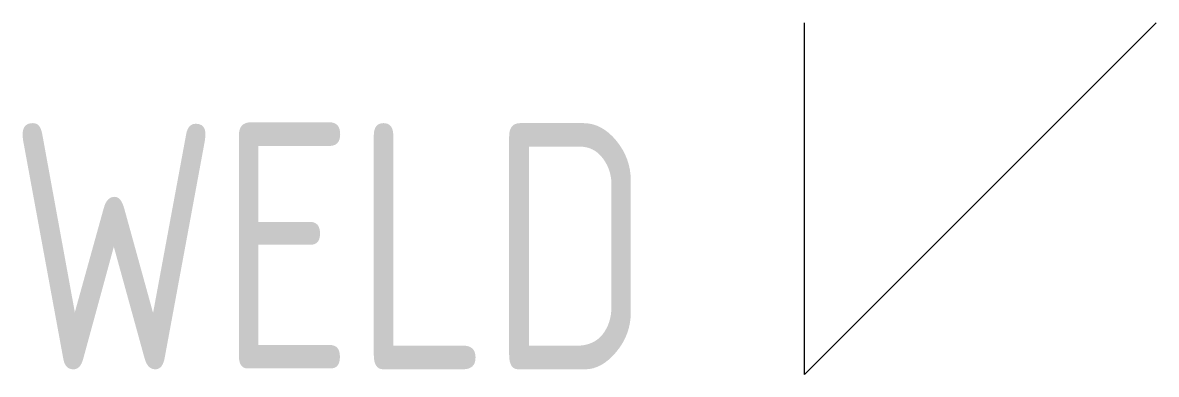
# Model space of a CAD drawing. Extents: x 119.5 to 135.6, y 297.6 to 302.6.
import ezdxf
from ezdxf.enums import TextEntityAlignment as Align

# ---------------------------------------------------------------- set-up
doc = ezdxf.new("R2010")
doc.units = 0
doc.header["$LTSCALE"] = 10
doc.layers.add('BASE', color=2, linetype='CONTINUOUS')
doc.styles.get("Standard").update_dxf_attribs({"font": 'ISO3098B'})

msp = doc.modelspace()

# ---------------------------------------------------------------- linework, layer by layer
at = {"layer": 'BASE', "color": 0}
for q in [(130.639, 302.597), (135.638, 302.597)]:
    msp.add_line((130.639, 297.597), q, dxfattribs=at)

# ---------------------------------------------------------------- texts
at = {"layer": 'BASE', "color": 0, "width": 0.8}
msp.add_attdef('WELD', text='6', height=3.5, dxfattribs=at).set_placement((128.458, 297.669), align=Align.RIGHT)

doc.saveas('drawing.dxf')
